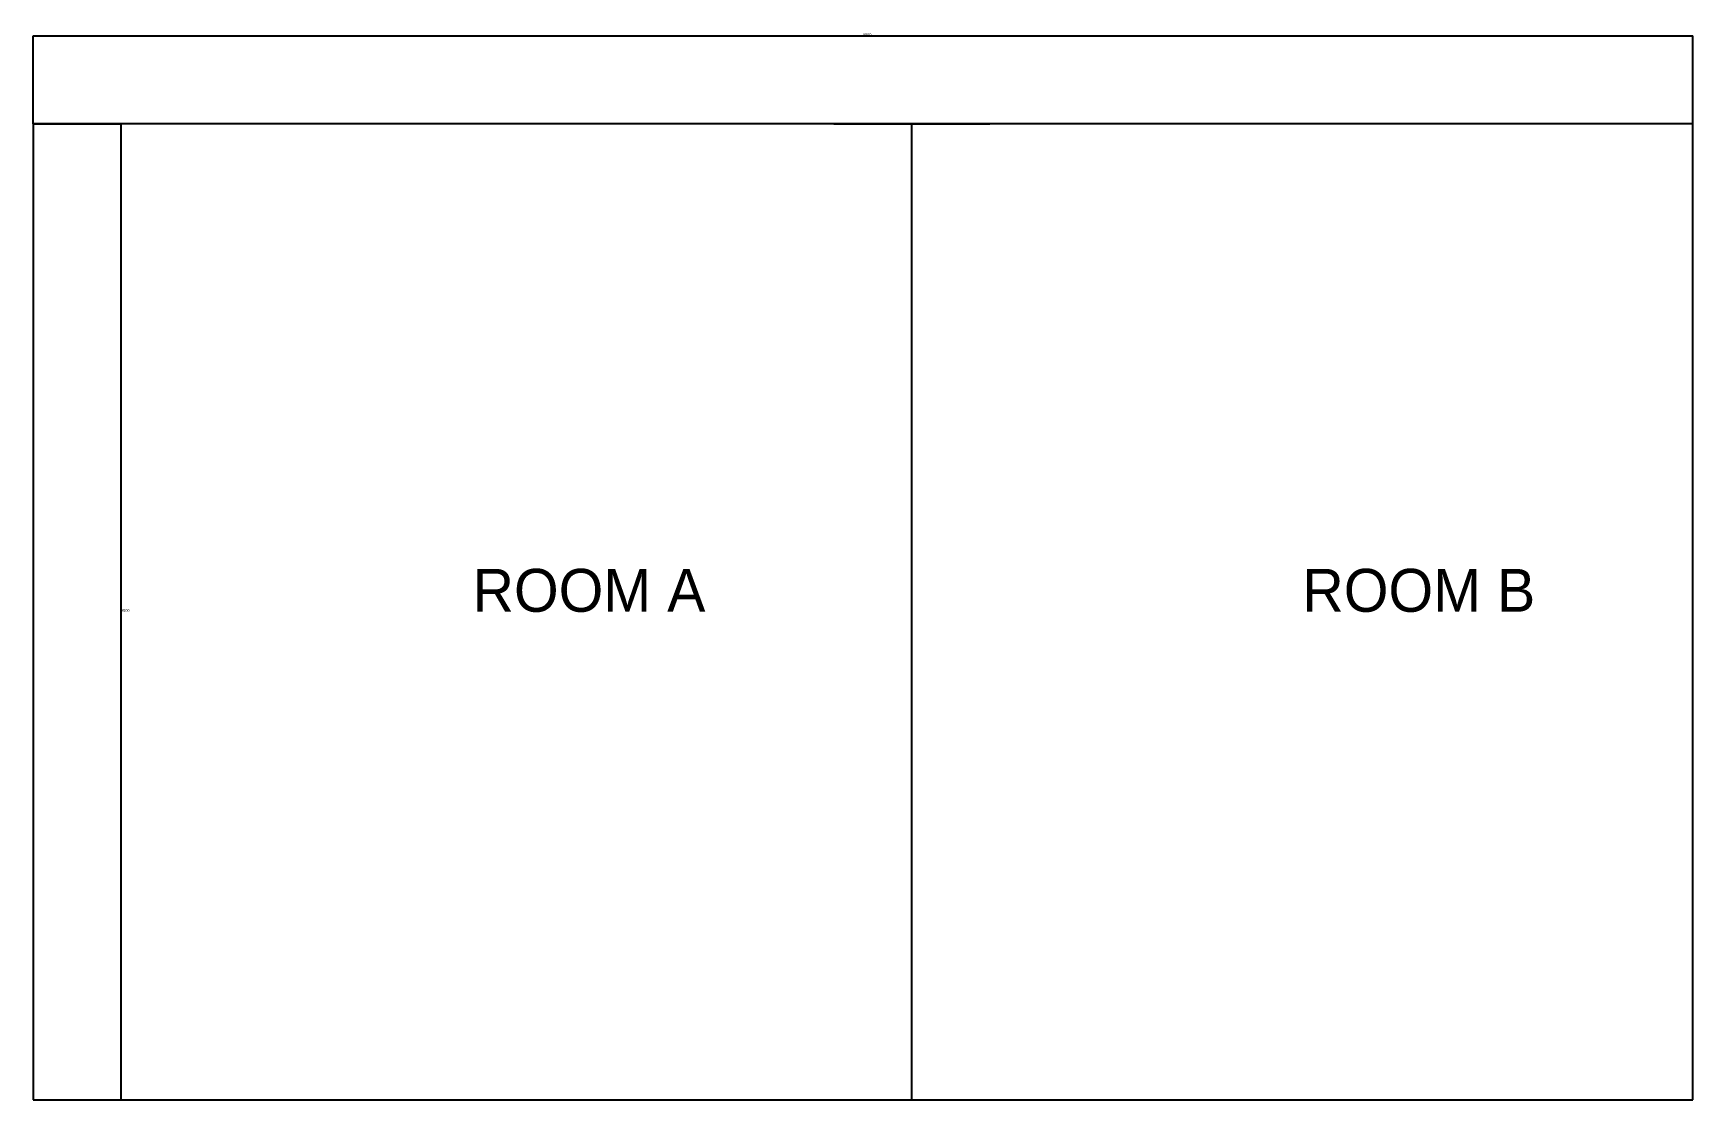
# Model space of a CAD drawing. Extents: x 500 to 9000, y 500 to 5964.
import ezdxf

# ---------------------------------------------------------------- set-up
doc = ezdxf.new("R2010")
doc.units = 0

msp = doc.modelspace()

# ---------------------------------------------------------------- linework, layer by layer
at = {"layer": 'dimensions'}
for p, q in [((500, 5500), (500, 5950)), ((500, 5950), (9000, 5950)), ((9000, 5500), (9000, 5950)), ((500, 5500), (950, 5500)), ((950, 500), (950, 5500)), ((500, 500), (950, 500))]:
    msp.add_line(p, q, dxfattribs=at)
at = {"layer": 'openings'}
for p, q in [((4600, 5500), (5400, 5500)), ((2000, 500), (3500, 500)), ((6500, 500), (8000, 500))]:
    msp.add_line(p, q, dxfattribs=at)
at = {"layer": 'walls'}
for p, q in [((9000, 5500), (500, 5500)), ((500, 5500), (500, 500)), ((5000, 500), (5000, 5500)), ((9000, 500), (9000, 5500)), ((500, 500), (9000, 500))]:
    msp.add_line(p, q, dxfattribs=at)

# ---------------------------------------------------------------- texts
at = {"layer": 'dimensions'}
for s, p in [('8500', (4750, 5950)), ('5000', (950, 3000))]:
    msp.add_text(s, height=14, dxfattribs=at).set_placement(p)
at = {"layer": 'text'}
for s, p in [('ROOM A', (2750, 3000)), ('ROOM B', (7000, 3000))]:
    msp.add_text(s, height=220, dxfattribs=at).set_placement(p)

doc.saveas('drawing.dxf')
